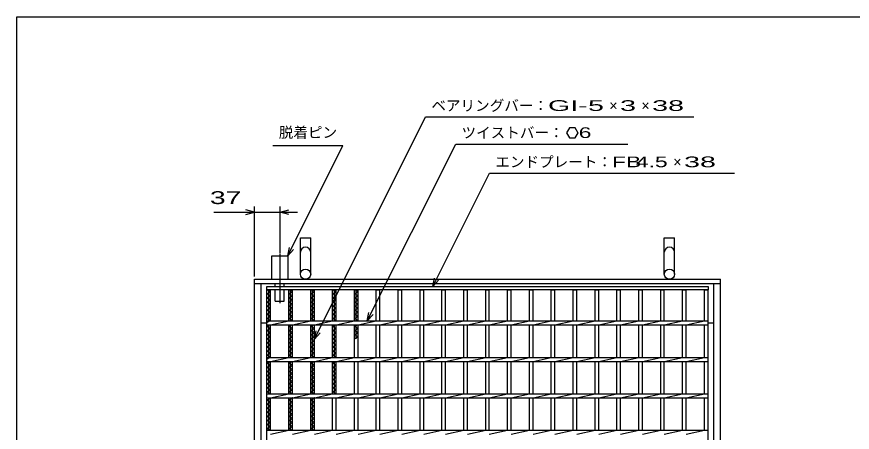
# Model space of a CAD drawing. Units: millimetres, scale not verified. Extents: x -1456 to 1385, y -1026 to 843.
# Drawn here: x -1383 to -237, y 272 to 843 of the extents above; entities that cross this region are included whole.
import ezdxf
from ezdxf.enums import TextEntityAlignment as Align

# ---------------------------------------------------------------- set-up
doc = ezdxf.new("R2010")
doc.units = ezdxf.units.MM
doc.header["$LTSCALE"] = 8
doc.linetypes.add('LONG_DASHED_DOTTED', pattern=[15.25, 12, -1.5, 0.25, -1.5])
for name, color, linetype, lineweight in [('0_2', 150, 'Continuous', 25), ('16', 3, 'Continuous', 25), ('19', 6, 'Continuous', 25), ('22', 4, 'Continuous', 25)]:
    doc.layers.add(name, color=color, linetype=linetype, lineweight=lineweight)
doc.styles.add('ベクトル', font='')
doc.styles.get('ベクトル').set_extended_font_data('ベクトル')

msp = doc.modelspace()

# ---------------------------------------------------------------- linework, layer by layer
at = {"layer": '0_2'}
for p, q in [((-1383.2, -917.2), (-1383.2, 842.8)), ((-1383.2, 842.8), (1384.8, 842.8))]:
    msp.add_line(p, q, dxfattribs=at)
at = {"layer": '16'}
for p, q in [((-1040, 472.5), (-435, 472.5)), ((-1040, 468), (-1040, 472.5)), ((-435, 472.5), (-435, 468)), ((-435, 468), (-1040, 468)), ((-1040, -223), (-1040, 468)), ((-1040, 468), (-1035, 468)), ((-1035, 465.2), (-1040, 468)), ((-1040, 462.4), (-1035, 465.2)), ((-1035, 459.6), (-1040, 462.4)), ((-1040, 456.8), (-1035, 459.6)), ((-1037.5, 425.25), (-1037.5, 468)), ((-1035, 425.25), (-1035, 468)), ((-1010, 425.25), (-1010, 468)), ((-1010, 468), (-1005, 468)), ((-1005, 465.2), (-1010, 468)), ((-1010, 462.4), (-1005, 465.2)), ((-1005, 459.6), (-1010, 462.4)), ((-1010, 456.8), (-1005, 459.6)), ((-1007.5, 425.25), (-1007.5, 468)), ((-1005, 425.25), (-1005, 468)), ((-980, 425.25), (-980, 468)), ((-980, 468), (-975, 468)), ((-975, 465.2), (-980, 468)), ((-980, 462.4), (-975, 465.2)), ((-975, 459.6), (-980, 462.4)), ((-980, 456.8), (-975, 459.6)), ((-977.5, 425.25), (-977.5, 468)), ((-975, 425.25), (-975, 468)), ((-950, 425.25), (-950, 468)), ((-950, 468), (-945, 468)), ((-945, 465.2), (-950, 468)), ((-950, 462.4), (-945, 465.2)), ((-945, 459.6), (-950, 462.4)), ((-950, 456.8), (-945, 459.6)), ((-947.5, 425.25), (-947.5, 468)), ((-945, 425.25), (-945, 468)), ((-920, 425.25), (-920, 468)), ((-920, 468), (-915, 468)), ((-915, 465.2), (-920, 468)), ((-920, 462.4), (-915, 465.2)), ((-915, 459.6), (-920, 462.4)), ((-920, 456.8), (-915, 459.6)), ((-917.5, 425.25), (-917.5, 468)), ((-915, 425.25), (-915, 468)), ((-890, 425.25), (-890, 468)), ((-890, 468), (-885, 468)), ((-885, 425.25), (-885, 468)), ((-860, 425.25), (-860, 468)), ((-860, 468), (-855, 468)), ((-855, 425.25), (-855, 468)), ((-830, 425.25), (-830, 468)), ((-830, 468), (-825, 468)), ((-825, 425.25), (-825, 468)), ((-800, 425.25), (-800, 468)), ((-800, 468), (-795, 468)), ((-795, 425.25), (-795, 468)), ((-770, 425.25), (-770, 468)), ((-770, 468), (-765, 468)), ((-765, 425.25), (-765, 468)), ((-740, 425.25), (-740, 468)), ((-740, 468), (-735, 468)), ((-735, 425.25), (-735, 468)), ((-710, 425.25), (-710, 468)), ((-710, 468), (-705, 468)), ((-705, 425.25), (-705, 468)), ((-680, 425.25), (-680, 468)), ((-680, 468), (-675, 468)), ((-675, 425.25), (-675, 468)), ((-650, 425.25), (-650, 468)), ((-650, 468), (-645, 468)), ((-645, 425.25), (-645, 468)), ((-620, 425.25), (-620, 468)), ((-620, 468), (-615, 468)), ((-615, 425.25), (-615, 468)), ((-590, 425.25), (-590, 468)), ((-590, 468), (-585, 468)), ((-585, 425.25), (-585, 468)), ((-560, 425.25), (-560, 468)), ((-560, 468), (-555, 468)), ((-555, 425.25), (-555, 468)), ((-530, 425.25), (-530, 468)), ((-530, 468), (-525, 468)), ((-525, 425.25), (-525, 468)), ((-500, 425.25), (-500, 468)), ((-500, 468), (-495, 468)), ((-495, 425.25), (-495, 468)), ((-470, 425.25), (-470, 468)), ((-470, 468), (-465, 468)), ((-465, 425.25), (-465, 468)), ((-440, 425.25), (-440, 468)), ((-440, 468), (-435, 468)), ((-435, -223), (-435, 468)), ((-1035, 454), (-1040, 456.8)), ((-1040, 451.2), (-1035, 454)), ((-1035, 448.4), (-1040, 451.2)), ((-1040, 445.6), (-1035, 448.4)), ((-1005, 454), (-1010, 456.8)), ((-1010, 451.2), (-1005, 454)), ((-1005, 448.4), (-1010, 451.2)), ((-1010, 445.6), (-1005, 448.4)), ((-975, 454), (-980, 456.8)), ((-980, 451.2), (-975, 454)), ((-975, 448.4), (-980, 451.2)), ((-980, 445.6), (-975, 448.4)), ((-945, 454), (-950, 456.8)), ((-950, 451.2), (-945, 454)), ((-945, 448.4), (-950, 451.2)), ((-950, 445.6), (-945, 448.4)), ((-915, 454), (-920, 456.8)), ((-920, 451.2), (-915, 454)), ((-915, 448.4), (-920, 451.2)), ((-920, 445.6), (-915, 448.4)), ((-1035, 442.8), (-1040, 445.6)), ((-1040, 440), (-1035, 442.8)), ((-1035, 437.2), (-1040, 440)), ((-1040, 434.4), (-1035, 437.2)), ((-1005, 442.8), (-1010, 445.6)), ((-1010, 440), (-1005, 442.8)), ((-1005, 437.2), (-1010, 440)), ((-1010, 434.4), (-1005, 437.2)), ((-975, 442.8), (-980, 445.6)), ((-980, 440), (-975, 442.8)), ((-975, 437.2), (-980, 440)), ((-980, 434.4), (-975, 437.2)), ((-945, 442.8), (-950, 445.6)), ((-950, 440), (-945, 442.8)), ((-945, 437.2), (-950, 440)), ((-950, 434.4), (-945, 437.2)), ((-915, 442.8), (-920, 445.6)), ((-920, 440), (-915, 442.8)), ((-915, 437.2), (-920, 440)), ((-920, 434.4), (-915, 437.2)), ((-1035, 431.6), (-1040, 434.4)), ((-1040, 428.8), (-1035, 431.6)), ((-1035, 426), (-1040, 428.8)), ((-1040, 423.2), (-1035, 426)), ((-1040, 425.25), (-435, 425.25)), ((-1040, 419.75), (-1040, 425.25)), ((-1035, 419.75), (-1010, 425.25)), ((-1005, 431.6), (-1010, 434.4)), ((-1010, 428.8), (-1005, 431.6)), ((-1005, 426), (-1010, 428.8)), ((-1006.339, 425.25), (-1005, 426)), ((-1005, 419.75), (-980, 425.25)), ((-975, 431.6), (-980, 434.4)), ((-980, 428.8), (-975, 431.6)), ((-975, 426), (-980, 428.8)), ((-976.339, 425.25), (-975, 426)), ((-975, 419.75), (-950, 425.25)), ((-945, 431.6), (-950, 434.4)), ((-950, 428.8), (-945, 431.6)), ((-945, 426), (-950, 428.8)), ((-946.339, 425.25), (-945, 426)), ((-945, 419.75), (-920, 425.25)), ((-915, 431.6), (-920, 434.4)), ((-920, 428.8), (-915, 431.6)), ((-915, 426), (-920, 428.8)), ((-916.339, 425.25), (-915, 426)), ((-915, 419.75), (-890, 425.25)), ((-885, 419.75), (-860, 425.25)), ((-855, 419.75), (-830, 425.25)), ((-825, 419.75), (-800, 425.25)), ((-795, 419.75), (-770, 425.25)), ((-765, 419.75), (-740, 425.25)), ((-735, 419.75), (-710, 425.25)), ((-705, 419.75), (-680, 425.25)), ((-675, 419.75), (-650, 425.25)), ((-645, 419.75), (-620, 425.25)), ((-615, 419.75), (-590, 425.25)), ((-585, 419.75), (-560, 425.25)), ((-555, 419.75), (-530, 425.25)), ((-525, 419.75), (-500, 425.25)), ((-495, 419.75), (-470, 425.25)), ((-465, 419.75), (-440, 425.25)), ((-435, 419.75), (-435, 425.25)), ((-1040, 419.75), (-435, 419.75)), ((-1040, 417.6), (-1036.161, 419.75)), ((-1035, 414.8), (-1040, 417.6)), ((-1040, 412), (-1035, 414.8)), ((-1037.5, 375.25), (-1037.5, 419.75)), ((-1035, 375.25), (-1035, 419.75)), ((-1010, 375.25), (-1010, 419.75)), ((-1010, 417.6), (-1006.161, 419.75)), ((-1005, 414.8), (-1010, 417.6)), ((-1010, 412), (-1005, 414.8)), ((-1007.5, 375.25), (-1007.5, 419.75)), ((-1005, 375.25), (-1005, 419.75)), ((-980, 375.25), (-980, 419.75)), ((-980, 417.6), (-976.161, 419.75)), ((-975, 414.8), (-980, 417.6)), ((-980, 412), (-975, 414.8)), ((-977.5, 375.25), (-977.5, 419.75)), ((-975, 375.25), (-975, 419.75)), ((-950, 375.25), (-950, 419.75)), ((-950, 417.6), (-946.161, 419.75)), ((-945, 414.8), (-950, 417.6)), ((-950, 412), (-945, 414.8)), ((-947.5, 375.25), (-947.5, 419.75)), ((-945, 375.25), (-945, 419.75)), ((-920, 375.25), (-920, 419.75)), ((-920, 417.6), (-916.161, 419.75)), ((-915, 414.8), (-920, 417.6)), ((-920, 412), (-915, 414.8)), ((-917.5, 400.8), (-917.5, 419.75)), ((-915, 375.25), (-915, 419.75)), ((-890, 375.25), (-890, 419.75)), ((-885, 375.25), (-885, 419.75)), ((-860, 375.25), (-860, 419.75)), ((-855, 375.25), (-855, 419.75)), ((-830, 375.25), (-830, 419.75)), ((-825, 375.25), (-825, 419.75)), ((-800, 375.25), (-800, 419.75)), ((-795, 375.25), (-795, 419.75)), ((-770, 375.25), (-770, 419.75)), ((-765, 375.25), (-765, 419.75)), ((-740, 375.25), (-740, 419.75)), ((-735, 375.25), (-735, 419.75)), ((-710, 375.25), (-710, 419.75)), ((-705, 375.25), (-705, 419.75)), ((-680, 375.25), (-680, 419.75)), ((-675, 375.25), (-675, 419.75)), ((-650, 375.25), (-650, 419.75)), ((-645, 375.25), (-645, 419.75)), ((-620, 375.25), (-620, 419.75)), ((-615, 375.25), (-615, 419.75)), ((-590, 375.25), (-590, 419.75)), ((-585, 375.25), (-585, 419.75)), ((-560, 375.25), (-560, 419.75)), ((-555, 375.25), (-555, 419.75)), ((-530, 375.25), (-530, 419.75)), ((-525, 375.25), (-525, 419.75)), ((-500, 375.25), (-500, 419.75)), ((-495, 375.25), (-495, 419.75)), ((-470, 375.25), (-470, 419.75)), ((-465, 375.25), (-465, 419.75)), ((-440, 375.25), (-440, 419.75)), ((-1035, 409.2), (-1040, 412)), ((-1040, 406.4), (-1035, 409.2)), ((-1035, 403.6), (-1040, 406.4)), ((-1040, 400.8), (-1035, 403.6)), ((-1005, 409.2), (-1010, 412)), ((-1010, 406.4), (-1005, 409.2)), ((-1005, 403.6), (-1010, 406.4)), ((-1010, 400.8), (-1005, 403.6)), ((-975, 409.2), (-980, 412)), ((-980, 406.4), (-975, 409.2)), ((-975, 403.6), (-980, 406.4)), ((-980, 400.8), (-975, 403.6)), ((-945, 409.2), (-950, 412)), ((-950, 406.4), (-945, 409.2)), ((-945, 403.6), (-950, 406.4)), ((-950, 400.8), (-945, 403.6)), ((-915, 409.2), (-920, 412)), ((-920, 406.4), (-915, 409.2)), ((-915, 403.6), (-920, 406.4)), ((-920, 400.8), (-915, 403.6)), ((-1035, 398), (-1040, 400.8)), ((-1040, 395.2), (-1035, 398)), ((-1035, 392.4), (-1040, 395.2)), ((-1040, 389.6), (-1035, 392.4)), ((-1005, 398), (-1010, 400.8)), ((-1010, 395.2), (-1005, 398)), ((-1005, 392.4), (-1010, 395.2)), ((-1010, 389.6), (-1005, 392.4)), ((-975, 398), (-980, 400.8)), ((-980, 395.2), (-975, 398)), ((-975, 392.4), (-980, 395.2)), ((-980, 389.6), (-975, 392.4)), ((-945, 398), (-950, 400.8)), ((-950, 395.2), (-945, 398)), ((-945, 392.4), (-950, 395.2)), ((-950, 389.6), (-945, 392.4)), ((-1035, 386.8), (-1040, 389.6)), ((-1040, 384), (-1035, 386.8)), ((-1035, 381.2), (-1040, 384)), ((-1040, 378.4), (-1035, 381.2)), ((-1035, 375.6), (-1040, 378.4)), ((-1005, 386.8), (-1010, 389.6)), ((-1010, 384), (-1005, 386.8)), ((-1005, 381.2), (-1010, 384)), ((-1010, 378.4), (-1005, 381.2)), ((-1005, 375.6), (-1010, 378.4)), ((-975, 386.8), (-980, 389.6)), ((-980, 384), (-975, 386.8)), ((-975, 381.2), (-980, 384)), ((-980, 378.4), (-975, 381.2)), ((-975, 375.6), (-980, 378.4)), ((-945, 386.8), (-950, 389.6)), ((-950, 384), (-945, 386.8)), ((-945, 381.2), (-950, 384)), ((-950, 378.4), (-945, 381.2)), ((-945, 375.6), (-950, 378.4)), ((-1040, 372.8), (-1035, 375.6)), ((-1040, 375.25), (-435, 375.25)), ((-1040, 369.75), (-1040, 375.25)), ((-1040, 369.75), (-435, 369.75)), ((-1040, 367.2), (-1035.446, 369.75)), ((-1035, 364.4), (-1040, 367.2)), ((-1037.5, 325.25), (-1037.5, 369.75)), ((-1035, 369.75), (-1010, 375.25)), ((-1035, 325.25), (-1035, 369.75)), ((-1010, 325.25), (-1010, 369.75)), ((-1010, 367.2), (-1005.446, 369.75)), ((-1005, 364.4), (-1010, 367.2)), ((-1007.5, 325.25), (-1007.5, 369.75)), ((-1005.625, 375.25), (-1005, 375.6)), ((-1005, 369.75), (-980, 375.25)), ((-1005, 325.25), (-1005, 369.75)), ((-980, 325.25), (-980, 369.75)), ((-980, 367.2), (-975.446, 369.75)), ((-975, 364.4), (-980, 367.2)), ((-977.5, 325.25), (-977.5, 369.75)), ((-975.625, 375.25), (-975, 375.6)), ((-975, 369.75), (-950, 375.25)), ((-975, 325.25), (-975, 369.75)), ((-950, 325.25), (-950, 369.75)), ((-950, 367.2), (-945.446, 369.75)), ((-945, 364.4), (-950, 367.2)), ((-947.5, 325.25), (-947.5, 369.75)), ((-945.625, 375.25), (-945, 375.6)), ((-945, 369.75), (-920, 375.25)), ((-945, 325.25), (-945, 369.75)), ((-920, 325.25), (-920, 369.75)), ((-915, 369.75), (-890, 375.25)), ((-915, 325.25), (-915, 369.75)), ((-890, 325.25), (-890, 369.75)), ((-885, 369.75), (-860, 375.25)), ((-885, 325.25), (-885, 369.75)), ((-860, 325.25), (-860, 369.75)), ((-855, 369.75), (-830, 375.25)), ((-855, 325.25), (-855, 369.75)), ((-830, 325.25), (-830, 369.75)), ((-825, 369.75), (-800, 375.25)), ((-825, 325.25), (-825, 369.75)), ((-800, 325.25), (-800, 369.75)), ((-795, 369.75), (-770, 375.25)), ((-795, 325.25), (-795, 369.75)), ((-770, 325.25), (-770, 369.75)), ((-765, 369.75), (-740, 375.25)), ((-765, 325.25), (-765, 369.75)), ((-740, 325.25), (-740, 369.75)), ((-735, 369.75), (-710, 375.25)), ((-735, 325.25), (-735, 369.75)), ((-710, 325.25), (-710, 369.75)), ((-705, 369.75), (-680, 375.25)), ((-705, 325.25), (-705, 369.75)), ((-680, 325.25), (-680, 369.75)), ((-675, 369.75), (-650, 375.25)), ((-675, 325.25), (-675, 369.75)), ((-650, 325.25), (-650, 369.75)), ((-645, 369.75), (-620, 375.25)), ((-645, 325.25), (-645, 369.75)), ((-620, 325.25), (-620, 369.75)), ((-615, 369.75), (-590, 375.25)), ((-615, 325.25), (-615, 369.75)), ((-590, 325.25), (-590, 369.75)), ((-585, 369.75), (-560, 375.25)), ((-585, 325.25), (-585, 369.75)), ((-560, 325.25), (-560, 369.75)), ((-555, 369.75), (-530, 375.25)), ((-555, 325.25), (-555, 369.75)), ((-530, 325.25), (-530, 369.75)), ((-525, 369.75), (-500, 375.25)), ((-525, 325.25), (-525, 369.75)), ((-500, 325.25), (-500, 369.75)), ((-495, 369.75), (-470, 375.25)), ((-495, 325.25), (-495, 369.75)), ((-470, 325.25), (-470, 369.75)), ((-465, 369.75), (-440, 375.25)), ((-465, 325.25), (-465, 369.75)), ((-440, 325.25), (-440, 369.75)), ((-435, 369.75), (-435, 375.25)), ((-1040, 361.6), (-1035, 364.4)), ((-1035, 358.8), (-1040, 361.6)), ((-1040, 356), (-1035, 358.8)), ((-1035, 353.2), (-1040, 356)), ((-1010, 361.6), (-1005, 364.4)), ((-1005, 358.8), (-1010, 361.6)), ((-1010, 356), (-1005, 358.8)), ((-1005, 353.2), (-1010, 356)), ((-980, 361.6), (-975, 364.4)), ((-975, 358.8), (-980, 361.6)), ((-980, 356), (-975, 358.8)), ((-975, 353.2), (-980, 356)), ((-950, 361.6), (-945, 364.4)), ((-945, 358.8), (-950, 361.6)), ((-950, 356), (-945, 358.8)), ((-945, 353.2), (-950, 356)), ((-1040, 350.4), (-1035, 353.2)), ((-1035, 347.6), (-1040, 350.4)), ((-1040, 344.8), (-1035, 347.6)), ((-1035, 342), (-1040, 344.8)), ((-1010, 350.4), (-1005, 353.2)), ((-1005, 347.6), (-1010, 350.4)), ((-1010, 344.8), (-1005, 347.6)), ((-1005, 342), (-1010, 344.8)), ((-980, 350.4), (-975, 353.2)), ((-975, 347.6), (-980, 350.4)), ((-980, 344.8), (-975, 347.6)), ((-975, 342), (-980, 344.8)), ((-950, 350.4), (-945, 353.2)), ((-945, 347.6), (-950, 350.4)), ((-950, 344.8), (-945, 347.6)), ((-945, 342), (-950, 344.8)), ((-1040, 339.2), (-1035, 342)), ((-1035, 336.4), (-1040, 339.2)), ((-1040, 333.6), (-1035, 336.4)), ((-1035, 330.8), (-1040, 333.6)), ((-1010, 339.2), (-1005, 342)), ((-1005, 336.4), (-1010, 339.2)), ((-1010, 333.6), (-1005, 336.4)), ((-1005, 330.8), (-1010, 333.6)), ((-980, 339.2), (-975, 342)), ((-975, 336.4), (-980, 339.2)), ((-980, 333.6), (-975, 336.4)), ((-975, 330.8), (-980, 333.6)), ((-950, 339.2), (-945, 342)), ((-945, 336.4), (-950, 339.2)), ((-950, 333.6), (-945, 336.4)), ((-945, 330.8), (-950, 333.6)), ((-1040, 328), (-1035, 330.8)), ((-1035.089, 325.25), (-1040, 328)), ((-1040, 325.25), (-435, 325.25)), ((-1040, 319.75), (-1040, 325.25)), ((-1035, 319.75), (-1010, 325.25)), ((-1010, 328), (-1005, 330.8)), ((-1005.089, 325.25), (-1010, 328)), ((-1005, 319.75), (-980, 325.25)), ((-980, 328), (-975, 330.8)), ((-975.089, 325.25), (-980, 328)), ((-975, 319.75), (-950, 325.25)), ((-950, 328), (-945, 330.8)), ((-945.089, 325.25), (-950, 328)), ((-945, 319.75), (-920, 325.25)), ((-915, 319.75), (-890, 325.25)), ((-885, 319.75), (-860, 325.25)), ((-855, 319.75), (-830, 325.25)), ((-825, 319.75), (-800, 325.25)), ((-795, 319.75), (-770, 325.25)), ((-765, 319.75), (-740, 325.25)), ((-735, 319.75), (-710, 325.25)), ((-705, 319.75), (-680, 325.25)), ((-675, 319.75), (-650, 325.25)), ((-645, 319.75), (-620, 325.25)), ((-615, 319.75), (-590, 325.25)), ((-585, 319.75), (-560, 325.25)), ((-555, 319.75), (-530, 325.25)), ((-525, 319.75), (-500, 325.25)), ((-495, 319.75), (-470, 325.25)), ((-465, 319.75), (-440, 325.25)), ((-435, 319.75), (-435, 325.25)), ((-1040, 319.75), (-435, 319.75)), ((-1040, 316.8), (-1035, 319.6)), ((-1035, 314), (-1040, 316.8)), ((-1040, 311.2), (-1035, 314)), ((-1035, 308.4), (-1040, 311.2)), ((-1037.5, 275.25), (-1037.5, 319.75)), ((-1035, 319.6), (-1035.268, 319.75)), ((-1035, 275.25), (-1035, 319.75)), ((-1010, 275.25), (-1010, 319.75)), ((-1010, 316.8), (-1005, 319.6)), ((-1005, 314), (-1010, 316.8)), ((-1010, 311.2), (-1005, 314)), ((-1005, 308.4), (-1010, 311.2)), ((-1007.5, 275.25), (-1007.5, 319.75)), ((-1005, 319.6), (-1005.268, 319.75)), ((-1005, 275.25), (-1005, 319.75)), ((-980, 275.25), (-980, 319.75)), ((-980, 316.8), (-975, 319.6)), ((-975, 314), (-980, 316.8)), ((-980, 311.2), (-975, 314)), ((-975, 308.4), (-980, 311.2)), ((-977.5, 275.25), (-977.5, 319.75)), ((-975, 319.6), (-975.268, 319.75)), ((-975, 275.25), (-975, 319.75)), ((-950, 275.25), (-950, 319.75)), ((-945, 275.25), (-945, 319.75)), ((-920, 275.25), (-920, 319.75)), ((-915, 275.25), (-915, 319.75)), ((-890, 275.25), (-890, 319.75)), ((-885, 275.25), (-885, 319.75)), ((-860, 275.25), (-860, 319.75)), ((-855, 275.25), (-855, 319.75)), ((-830, 275.25), (-830, 319.75)), ((-825, 275.25), (-825, 319.75)), ((-800, 275.25), (-800, 319.75)), ((-795, 275.25), (-795, 319.75)), ((-770, 275.25), (-770, 319.75)), ((-765, 275.25), (-765, 319.75)), ((-740, 275.25), (-740, 319.75)), ((-735, 275.25), (-735, 319.75)), ((-710, 275.25), (-710, 319.75)), ((-705, 275.25), (-705, 319.75)), ((-680, 275.25), (-680, 319.75)), ((-675, 275.25), (-675, 319.75)), ((-650, 275.25), (-650, 319.75)), ((-645, 275.25), (-645, 319.75)), ((-620, 275.25), (-620, 319.75)), ((-615, 275.25), (-615, 319.75)), ((-590, 275.25), (-590, 319.75)), ((-585, 275.25), (-585, 319.75)), ((-560, 275.25), (-560, 319.75)), ((-555, 275.25), (-555, 319.75)), ((-530, 275.25), (-530, 319.75)), ((-525, 275.25), (-525, 319.75)), ((-500, 275.25), (-500, 319.75)), ((-495, 275.25), (-495, 319.75)), ((-470, 275.25), (-470, 319.75)), ((-465, 275.25), (-465, 319.75)), ((-440, 275.25), (-440, 319.75)), ((-1040, 305.6), (-1035, 308.4)), ((-1035, 302.8), (-1040, 305.6)), ((-1040, 300), (-1035, 302.8)), ((-1035, 297.2), (-1040, 300)), ((-1010, 305.6), (-1005, 308.4)), ((-1005, 302.8), (-1010, 305.6)), ((-1010, 300), (-1005, 302.8)), ((-1005, 297.2), (-1010, 300)), ((-980, 305.6), (-975, 308.4)), ((-975, 302.8), (-980, 305.6)), ((-980, 300), (-975, 302.8)), ((-975, 297.2), (-980, 300)), ((-1040, 294.4), (-1035, 297.2)), ((-1035, 291.6), (-1040, 294.4)), ((-1040, 288.8), (-1035, 291.6)), ((-1035, 286), (-1040, 288.8)), ((-1010, 294.4), (-1005, 297.2)), ((-1005, 291.6), (-1010, 294.4)), ((-1010, 288.8), (-1005, 291.6)), ((-1005, 286), (-1010, 288.8)), ((-980, 294.4), (-975, 297.2)), ((-975, 291.6), (-980, 294.4)), ((-980, 288.8), (-975, 291.6)), ((-975, 286), (-980, 288.8)), ((-1040, 283.2), (-1035, 286)), ((-1035, 280.4), (-1040, 283.2)), ((-1040, 277.6), (-1035, 280.4)), ((-1035.804, 275.25), (-1040, 277.6)), ((-1040, 275.25), (-435, 275.25)), ((-1040, 269.75), (-1040, 275.25)), ((-1035, 269.75), (-1010, 275.25)), ((-1010, 283.2), (-1005, 286)), ((-1005, 280.4), (-1010, 283.2)), ((-1010, 277.6), (-1005, 280.4)), ((-1005.804, 275.25), (-1010, 277.6)), ((-1005, 269.75), (-980, 275.25)), ((-980, 283.2), (-975, 286)), ((-975, 280.4), (-980, 283.2)), ((-980, 277.6), (-975, 280.4)), ((-975.804, 275.25), (-980, 277.6)), ((-975, 269.75), (-950, 275.25)), ((-945, 269.75), (-920, 275.25)), ((-915, 269.75), (-890, 275.25)), ((-885, 269.75), (-860, 275.25)), ((-855, 269.75), (-830, 275.25)), ((-825, 269.75), (-800, 275.25)), ((-795, 269.75), (-770, 275.25)), ((-765, 269.75), (-740, 275.25)), ((-735, 269.75), (-710, 275.25)), ((-705, 269.75), (-680, 275.25)), ((-675, 269.75), (-650, 275.25)), ((-645, 269.75), (-620, 275.25)), ((-615, 269.75), (-590, 275.25)), ((-585, 269.75), (-560, 275.25)), ((-555, 269.75), (-530, 275.25)), ((-525, 269.75), (-500, 275.25)), ((-495, 269.75), (-470, 275.25)), ((-465, 269.75), (-440, 275.25)), ((-435, 269.75), (-435, 275.25))]:
    msp.add_line(p, q, dxfattribs=at)
at = {"layer": '19'}
for p, q in [((-994, 489.5), (-994, 539.5)), ((-994, 539.5), (-980, 539.5)), ((-980, 489.5), (-980, 539.5)), ((-495, 489.5), (-495, 539.5)), ((-495, 539.5), (-481, 539.5)), ((-481, 489.5), (-481, 539.5)), ((-1033.5, 482.5), (-1033.5, 514.5)), ((-1033.5, 514.5), (-1011.5, 514.5)), ((-1011.5, 514.5), (-1011.5, 482.5)), ((-1057, 482.5), (-418, 482.5)), ((-1057, -237.5), (-1057, 482.5)), ((-418, -237.5), (-418, 482.5)), ((-1057, 476.5), (-418, 476.5)), ((-1048, -231.5), (-1048, 476.5)), ((-1028.5, 472.5), (-1028.5, 476.5)), ((-1016.5, 472.5), (-1016.5, 476.5)), ((-427, -231.5), (-427, 476.5)), ((-1028.5, 452.5), (-1028.5, 468)), ((-1016.5, 452.5), (-1016.5, 468)), ((-1028.5, 452.5), (-1016.5, 452.5)), ((-1048, 422.5), (-1040, 422.5)), ((-435, 422.5), (-427, 422.5))]:
    msp.add_line(p, q, dxfattribs=at)
at = {"layer": '19', "linetype": 'LONG_DASHED_DOTTED'}
msp.add_line((-1022.5, 517.5), (-1022.5, 449.5), dxfattribs=at)
at = {"layer": '19'}
for centre in [(-987, 489.5), (-488, 489.5)]:
    msp.add_circle(centre, 7, dxfattribs=at)
for centre in [(-987, 519.5), (-488, 519.5)]:
    msp.add_arc(centre, 7, 0, 180, dxfattribs=at)
at = {"layer": '22'}
for p, q in [((-975, 400.25), (-822.5, 705.25)), ((-822.5, 705.25), (-454.5, 705.25)), ((-625.124, 690.212), (-629.124, 683.284)), ((-617.124, 690.212), (-625.124, 690.212)), ((-613.125, 683.2), (-617.124, 690.212)), ((-629.124, 683.284), (-625.124, 676.356)), ((-625.124, 676.356), (-617.124, 676.356)), ((-617.124, 676.356), (-613.124, 683.284)), ((-1031.75, 666), (-935.75, 666)), ((-1011.5, 514.5), (-935.75, 666)), ((-902.5, 425.25), (-781.125, 668)), ((-781.125, 668), (-545.125, 668)), ((-812.5, 472.5), (-734.75, 628)), ((-734.75, 628), (-398.75, 628)), ((-1113, 574.5), (-1057, 574.5)), ((-1057, 574.5), (-1069, 577.7)), ((-1069, 571.3), (-1057, 574.5)), ((-1057, 486.5), (-1057, 582.5)), ((-1057, 574.5), (-1022, 574.5)), ((-1022, 518.496), (-1022, 582.5)), ((-1022, 574.5), (-1010, 577.7)), ((-1010, 571.3), (-1022, 574.5)), ((-1022, 574.5), (-998, 574.5)), ((-1011.5, 514.5), (-1009.1, 526.18)), ((-1011.5, 514.5), (-1003.5, 523.3)), ((-812.5, 472.5), (-810.1, 484.18)), ((-812.5, 472.5), (-804.5, 481.3)), ((-902.5, 425.25), (-900.1, 436.93)), ((-902.5, 425.25), (-894.5, 434.05)), ((-975, 400.25), (-972.6, 411.93)), ((-975, 400.25), (-967, 409.05))]:
    msp.add_line(p, q, dxfattribs=at)

# ---------------------------------------------------------------- texts
at = {"layer": '22', "color": 2, "style": 'ベクトル'}
for s, p in [('ベアリングバー：', (-814.5, 720.85)), ('×', (-570.5, 720.85)), ('×', (-526.5, 720.85)), ('脱着ピン', (-1023.75, 684)), ('ツイストバー：', (-773.125, 683.6)), ('エンドプレート：', (-726.75, 643.6)), ('×', (-482.75, 643.6))]:
    msp.add_text(s, height=14.66, dxfattribs=at).set_placement(p, align=Align.MIDDLE_LEFT)
for s, height, width, p in [('GI-', 14.66, 2, (-654.5, 720.85)), (' 5 ', 14.66, 2, (-610.5, 720.85)), (' 3 ', 14.66, 2, (-566.5, 720.85)), (' 38 ', 14.66, 2, (-522.5, 720.85)), (' 6', 14.66, 1.6, (-621.124, 683.684)), ('FB', 14.66, 1.6, (-566.75, 643.6)), (' 4.5 ', 14.66, 1.6, (-542.75, 643.6)), (' 38 ', 14.66, 2, (-478.75, 643.6)), (' 37 ', 17.6, 1.65, (-1129, 594.5))]:
    msp.add_text(s, height=height, dxfattribs=dict(at, width=width)).set_placement(p, align=Align.MIDDLE_LEFT)

doc.saveas('drawing.dxf')
